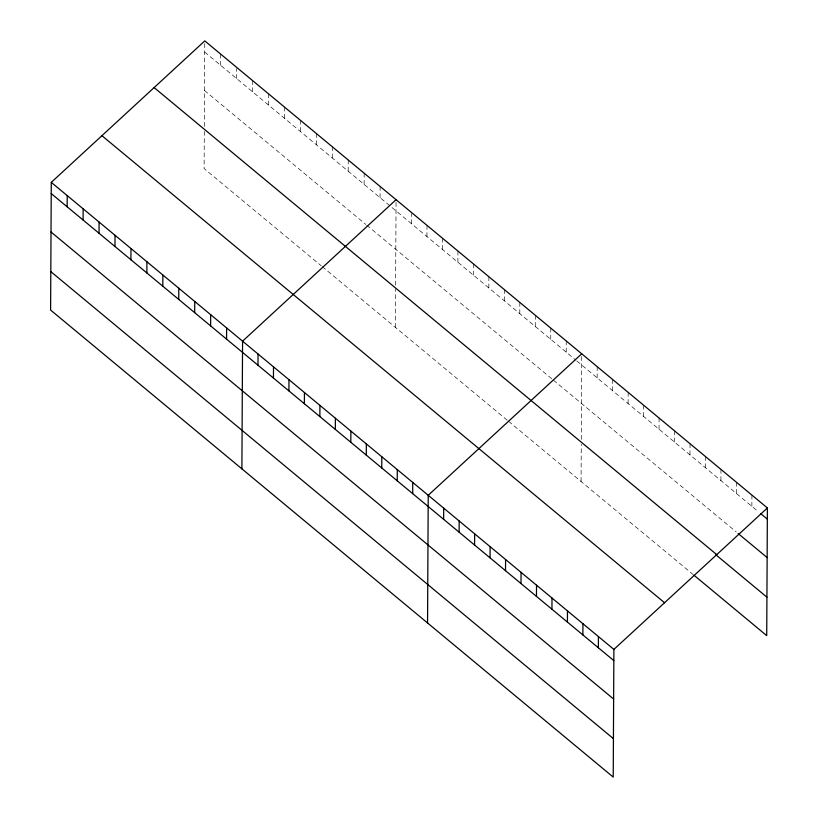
<?xml version="1.0" encoding="UTF-8"?>
<svg xmlns="http://www.w3.org/2000/svg" width="818" height="818" viewBox="0 0 818 818"><rect width="100%" height="100%" fill="white"/><g stroke="black" fill="none" stroke-linecap="round" stroke-linejoin="round"><path stroke-width="0.61" stroke-dasharray="4.09 3.07" d="M204.306 131.34L204.111 168.58L321.321 265.881M204.336 126.422L204.776 40.9M220.666 65.317L220.717 54.131M236.607 78.559L236.658 68.61M252.547 91.79L252.598 80.604M268.488 105.021L268.539 93.835M284.429 118.252L284.48 107.066M300.37 131.483L300.421 120.297M316.31 144.714L316.361 133.528M332.251 157.956L332.302 146.759M348.192 171.187L348.243 160.001M364.133 184.418L364.184 173.232M380.073 197.649L380.125 186.463M395.401 327.374L395.605 288.928M395.626 285.216L396.065 199.694M411.485 223.723L411.536 213.784M426.955 236.566L427.016 225.379M442.426 249.418L442.487 238.222M457.896 262.261L457.957 251.065M473.366 275.104L473.428 263.917M488.837 287.946L488.898 276.76M504.317 300.789L504.369 289.603M519.788 313.631L519.839 302.445M535.258 326.474L535.32 315.288M550.729 339.317L550.79 328.13M566.199 352.159L566.26 340.973M581.066 481.495L581.261 444.256M581.281 439.348L581.731 353.816M597.14 377.855L597.201 366.658M612.621 390.697L612.672 379.501M628.091 403.54L628.152 392.354M643.561 416.382L643.623 405.196M659.032 429.225L659.093 418.039M674.502 442.068L674.564 430.881M689.973 454.91L690.034 443.724M705.443 467.753L705.505 456.567M720.924 480.595L720.975 469.409M736.394 493.448L736.456 482.252M751.865 506.291L751.926 495.094M204.725 52.086L575.872 360.196M576.833 360.994L758.634 511.904M204.52 90.532L365.799 224.418M366.74 225.195L552.467 379.368M553.428 380.166L736.19 531.884M322.261 266.658L507.569 420.493M508.54 421.29L693.235 574.614"/><path stroke-width="1.23" d="M51.278 182.373L50.604 310.053L613.224 777.1L613.889 649.42L767.396 507.947L204.776 40.9L51.278 182.373L613.889 649.42M67.158 206.801L67.219 195.614M83.099 220.032L83.16 208.846M99.039 233.263L99.101 222.077M114.98 246.494L115.041 235.308M130.921 259.735L130.982 248.539M146.862 272.967L146.923 261.77M162.802 286.198L162.864 275.012M178.743 299.429L178.805 288.243M194.684 312.66L194.745 301.474M210.625 325.891L210.686 314.705M226.566 339.133L226.627 327.936M241.893 468.847L242.568 341.167L396.065 199.694M257.977 365.206L258.038 354.02M273.447 378.049L273.509 366.863M288.918 390.892L288.979 379.705M304.388 403.734L304.449 392.548M319.869 416.577L319.92 405.391M335.339 429.419L335.39 418.233M350.81 442.262L350.871 431.076M366.28 455.115L366.341 443.918M381.75 467.957L381.812 456.761M397.221 480.8L397.282 469.614M412.691 493.643L412.753 482.456M427.558 622.979L428.223 495.299L581.731 353.816M443.642 519.328L443.693 508.142M459.113 532.17L459.174 520.984M474.583 545.013L474.644 533.827M490.054 557.856L490.115 546.669M505.524 570.708L505.585 559.512M520.994 583.551L521.056 572.355M536.475 596.394L536.526 585.197M551.945 609.236L551.997 598.05M567.416 622.079L567.477 610.893M582.886 634.921L582.948 623.735M598.357 647.764L598.418 636.578M767.396 507.947L766.722 635.627L694.206 575.422M760.566 513.51L767.335 519.133M738.122 533.489L767.131 557.569M154.121 87.587L716.742 554.635M715.678 554.635L766.926 597.181M101.933 135.686L664.543 602.733M51.217 193.569L613.827 660.607M51.013 232.005L613.633 699.053M50.808 271.617L613.418 738.654"/></g></svg>
